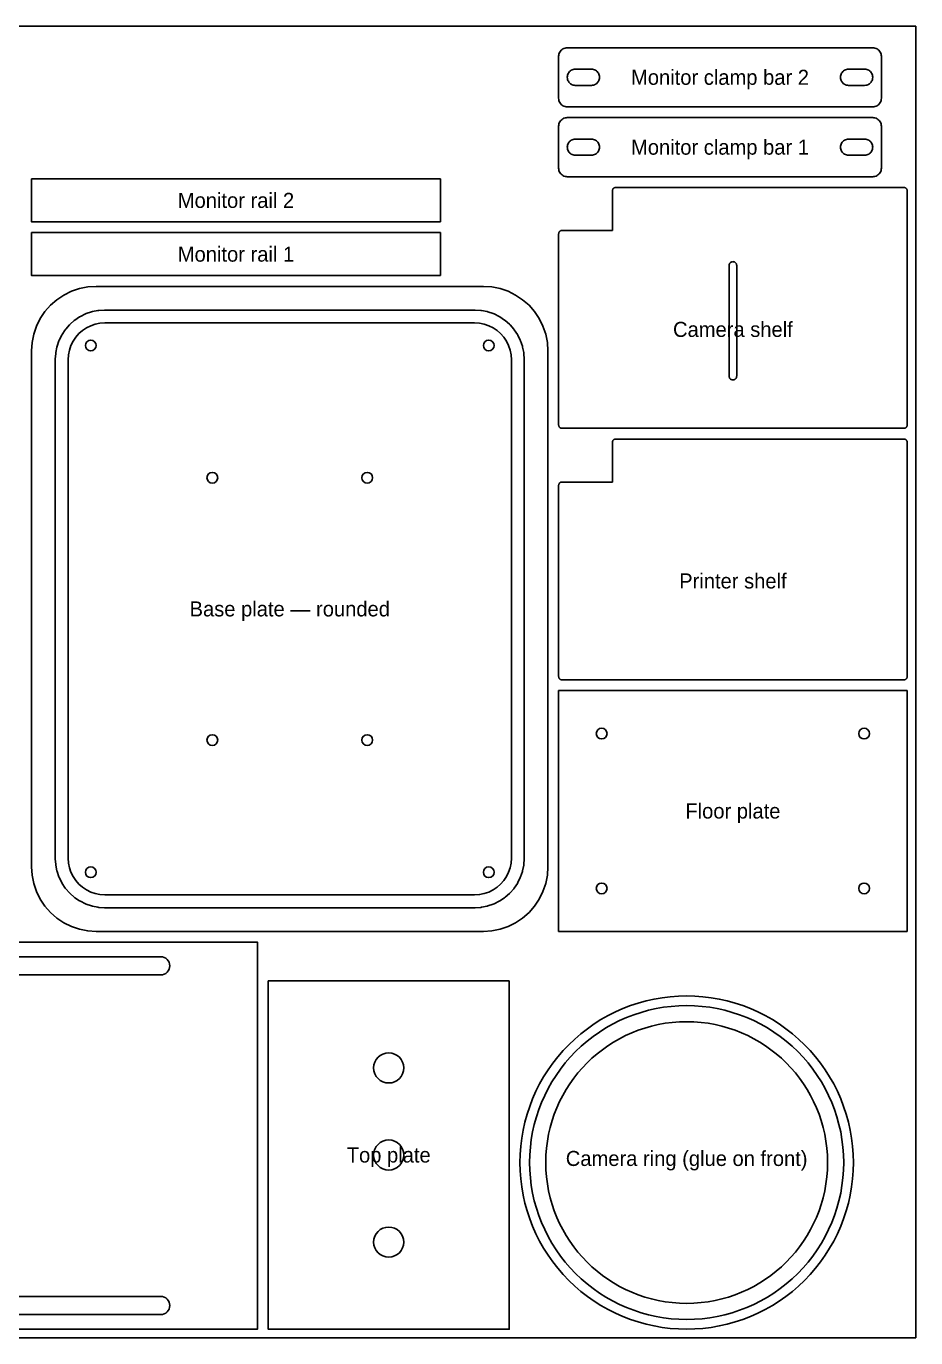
# Model space of a CAD drawing. Header units: millimetres. Extents: x 0 to 2440, y 0 to 1257.
# Drawn here: x 1613 to 2440, y 0 to 1220 of the extents above; entities that cross this region are included whole.
import ezdxf
from ezdxf.enums import TextEntityAlignment as Align

# ---------------------------------------------------------------- set-up
doc = ezdxf.new("R2010")
doc.units = ezdxf.units.MM
for name, color, linetype in [('CUT_INSIDE', 5, 'Continuous'), ('CUT_OUTSIDE', 1, 'Continuous'), ('DRILL_10', 4, 'Continuous'), ('ENGRAVE_V', 2, 'Continuous'), ('LABELS', 7, 'Continuous'), ('POCKET_8', 30, 'Continuous'), ('SHEET', 8, 'Continuous')]:
    doc.layers.add(name, color=color, linetype=linetype)

msp = doc.modelspace()

# ---------------------------------------------------------------- linework, layer by layer
at = {"layer": 'CUT_INSIDE'}
for points in [[(2138.5, 1180), (2139.479, 1179.936), (2140.441, 1179.744), (2141.37, 1179.429), (2142.25, 1178.995), (2143.066, 1178.45), (2143.803, 1177.803), (2144.45, 1177.066), (2144.995, 1176.25), (2145.429, 1175.37), (2145.744, 1174.441), (2145.936, 1173.479), (2146, 1172.5), (2145.936, 1171.521), (2145.744, 1170.559), (2145.429, 1169.63), (2144.995, 1168.75), (2144.45, 1167.934), (2143.803, 1167.197), (2143.066, 1166.55), (2142.25, 1166.005), (2141.37, 1165.571), (2140.441, 1165.256), (2139.479, 1165.064), (2138.5, 1165), (2123.5, 1165), (2122.521, 1165.064), (2121.559, 1165.256), (2120.63, 1165.571), (2119.75, 1166.005), (2118.934, 1166.55), (2118.197, 1167.197), (2117.55, 1167.934), (2117.005, 1168.75), (2116.571, 1169.63), (2116.256, 1170.559), (2116.064, 1171.521), (2116, 1172.5), (2116.064, 1173.479), (2116.256, 1174.441), (2116.571, 1175.37), (2117.005, 1176.25), (2117.55, 1177.066), (2118.197, 1177.803), (2118.934, 1178.45), (2119.75, 1178.995), (2120.63, 1179.429), (2121.559, 1179.744), (2122.521, 1179.936), (2123.5, 1180)], [(2392.5, 1180), (2393.479, 1179.936), (2394.441, 1179.744), (2395.37, 1179.429), (2396.25, 1178.995), (2397.066, 1178.45), (2397.803, 1177.803), (2398.45, 1177.066), (2398.995, 1176.25), (2399.429, 1175.37), (2399.744, 1174.441), (2399.936, 1173.479), (2400, 1172.5), (2399.936, 1171.521), (2399.744, 1170.559), (2399.429, 1169.63), (2398.995, 1168.75), (2398.45, 1167.934), (2397.803, 1167.197), (2397.066, 1166.55), (2396.25, 1166.005), (2395.37, 1165.571), (2394.441, 1165.256), (2393.479, 1165.064), (2392.5, 1165), (2377.5, 1165), (2376.521, 1165.064), (2375.559, 1165.256), (2374.63, 1165.571), (2373.75, 1166.005), (2372.934, 1166.55), (2372.197, 1167.197), (2371.55, 1167.934), (2371.005, 1168.75), (2370.571, 1169.63), (2370.256, 1170.559), (2370.064, 1171.521), (2370, 1172.5), (2370.064, 1173.479), (2370.256, 1174.441), (2370.571, 1175.37), (2371.005, 1176.25), (2371.55, 1177.066), (2372.197, 1177.803), (2372.934, 1178.45), (2373.75, 1178.995), (2374.63, 1179.429), (2375.559, 1179.744), (2376.521, 1179.936), (2377.5, 1180)], [(2138.5, 1115), (2139.479, 1114.936), (2140.441, 1114.744), (2141.37, 1114.429), (2142.25, 1113.995), (2143.066, 1113.45), (2143.803, 1112.803), (2144.45, 1112.066), (2144.995, 1111.25), (2145.429, 1110.37), (2145.744, 1109.441), (2145.936, 1108.479), (2146, 1107.5), (2145.936, 1106.521), (2145.744, 1105.559), (2145.429, 1104.63), (2144.995, 1103.75), (2144.45, 1102.934), (2143.803, 1102.197), (2143.066, 1101.55), (2142.25, 1101.005), (2141.37, 1100.571), (2140.441, 1100.256), (2139.479, 1100.064), (2138.5, 1100), (2123.5, 1100), (2122.521, 1100.064), (2121.559, 1100.256), (2120.63, 1100.571), (2119.75, 1101.005), (2118.934, 1101.55), (2118.197, 1102.197), (2117.55, 1102.934), (2117.005, 1103.75), (2116.571, 1104.63), (2116.256, 1105.559), (2116.064, 1106.521), (2116, 1107.5), (2116.064, 1108.479), (2116.256, 1109.441), (2116.571, 1110.37), (2117.005, 1111.25), (2117.55, 1112.066), (2118.197, 1112.803), (2118.934, 1113.45), (2119.75, 1113.995), (2120.63, 1114.429), (2121.559, 1114.744), (2122.521, 1114.936), (2123.5, 1115)], [(2392.5, 1115), (2393.479, 1114.936), (2394.441, 1114.744), (2395.37, 1114.429), (2396.25, 1113.995), (2397.066, 1113.45), (2397.803, 1112.803), (2398.45, 1112.066), (2398.995, 1111.25), (2399.429, 1110.37), (2399.744, 1109.441), (2399.936, 1108.479), (2400, 1107.5), (2399.936, 1106.521), (2399.744, 1105.559), (2399.429, 1104.63), (2398.995, 1103.75), (2398.45, 1102.934), (2397.803, 1102.197), (2397.066, 1101.55), (2396.25, 1101.005), (2395.37, 1100.571), (2394.441, 1100.256), (2393.479, 1100.064), (2392.5, 1100), (2377.5, 1100), (2376.521, 1100.064), (2375.559, 1100.256), (2374.63, 1100.571), (2373.75, 1101.005), (2372.934, 1101.55), (2372.197, 1102.197), (2371.55, 1102.934), (2371.005, 1103.75), (2370.571, 1104.63), (2370.256, 1105.559), (2370.064, 1106.521), (2370, 1107.5), (2370.064, 1108.479), (2370.256, 1109.441), (2370.571, 1110.37), (2371.005, 1111.25), (2371.55, 1112.066), (2372.197, 1112.803), (2372.934, 1113.45), (2373.75, 1113.995), (2374.63, 1114.429), (2375.559, 1114.744), (2376.521, 1114.936), (2377.5, 1115)], [(2266.5, 997.5), (2266.53, 997.957), (2266.619, 998.406), (2266.766, 998.839), (2266.969, 999.25), (2267.223, 999.631), (2267.525, 999.975), (2267.869, 1000.277), (2268.25, 1000.531), (2268.661, 1000.734), (2269.094, 1000.881), (2269.543, 1000.97), (2270, 1001), (2270.457, 1000.97), (2270.906, 1000.881), (2271.339, 1000.734), (2271.75, 1000.531), (2272.131, 1000.277), (2272.475, 999.975), (2272.777, 999.631), (2273.031, 999.25), (2273.234, 998.839), (2273.381, 998.406), (2273.47, 997.957), (2273.5, 997.5), (2273.5, 894.5), (2273.47, 894.043), (2273.381, 893.594), (2273.234, 893.161), (2273.031, 892.75), (2272.777, 892.369), (2272.475, 892.025), (2272.131, 891.723), (2271.75, 891.469), (2271.339, 891.266), (2270.906, 891.119), (2270.457, 891.03), (2270, 891), (2269.543, 891.03), (2269.094, 891.119), (2268.661, 891.266), (2268.25, 891.469), (2267.869, 891.723), (2267.525, 892.025), (2267.223, 892.369), (2266.969, 892.75), (2266.766, 893.161), (2266.619, 893.594), (2266.53, 894.043), (2266.5, 894.5)]]:
    msp.add_lwpolyline(points, close=True, dxfattribs=at)
for centre, radius in [((2227, 163), 131), ((1950, 251), 14), ((1950, 170), 14), ((1950, 89), 14)]:
    msp.add_circle(centre, radius, dxfattribs=at)
at = {"layer": 'CUT_OUTSIDE'}
for points in [[(2408, 1153), (2407.932, 1151.956), (2407.727, 1150.929), (2407.391, 1149.939), (2406.928, 1149), (2406.347, 1148.13), (2405.657, 1147.343), (2404.87, 1146.653), (2404, 1146.072), (2403.061, 1145.609), (2402.071, 1145.273), (2401.044, 1145.068), (2400, 1145), (2116, 1145), (2114.956, 1145.068), (2113.929, 1145.273), (2112.939, 1145.609), (2112, 1146.072), (2111.13, 1146.653), (2110.343, 1147.343), (2109.653, 1148.13), (2109.072, 1149), (2108.609, 1149.939), (2108.273, 1150.929), (2108.068, 1151.956), (2108, 1153), (2108, 1192), (2108.068, 1193.044), (2108.273, 1194.071), (2108.609, 1195.061), (2109.072, 1196), (2109.653, 1196.87), (2110.343, 1197.657), (2111.13, 1198.347), (2112, 1198.928), (2112.939, 1199.391), (2113.929, 1199.727), (2114.956, 1199.932), (2116, 1200), (2400, 1200), (2401.044, 1199.932), (2402.071, 1199.727), (2403.061, 1199.391), (2404, 1198.928), (2404.87, 1198.347), (2405.657, 1197.657), (2406.347, 1196.87), (2406.928, 1196), (2407.391, 1195.061), (2407.727, 1194.071), (2407.932, 1193.044), (2408, 1192)], [(2408, 1088), (2407.932, 1086.956), (2407.727, 1085.929), (2407.391, 1084.939), (2406.928, 1084), (2406.347, 1083.13), (2405.657, 1082.343), (2404.87, 1081.653), (2404, 1081.072), (2403.061, 1080.609), (2402.071, 1080.273), (2401.044, 1080.068), (2400, 1080), (2116, 1080), (2114.956, 1080.068), (2113.929, 1080.273), (2112.939, 1080.609), (2112, 1081.072), (2111.13, 1081.653), (2110.343, 1082.343), (2109.653, 1083.13), (2109.072, 1084), (2108.609, 1084.939), (2108.273, 1085.929), (2108.068, 1086.956), (2108, 1088), (2108, 1127), (2108.068, 1128.044), (2108.273, 1129.071), (2108.609, 1130.061), (2109.072, 1131), (2109.653, 1131.87), (2110.343, 1132.657), (2111.13, 1133.347), (2112, 1133.928), (2112.939, 1134.391), (2113.929, 1134.727), (2114.956, 1134.932), (2116, 1135), (2400, 1135), (2401.044, 1134.932), (2402.071, 1134.727), (2403.061, 1134.391), (2404, 1133.928), (2404.87, 1133.347), (2405.657, 1132.657), (2406.347, 1131.87), (2406.928, 1131), (2407.391, 1130.061), (2407.727, 1129.071), (2407.932, 1128.044), (2408, 1127)], [(1998, 1038), (1998, 1078), (1618, 1078), (1618, 1038)], [(2157.997, 1030.003), (2158, 1030.074), (2158, 1067), (2158.014, 1067.294), (2158.058, 1067.585), (2158.129, 1067.871), (2158.228, 1068.148), (2158.354, 1068.414), (2158.506, 1068.667), (2158.681, 1068.903), (2158.879, 1069.121), (2159.097, 1069.319), (2159.333, 1069.494), (2159.586, 1069.646), (2159.852, 1069.772), (2160.129, 1069.871), (2160.415, 1069.942), (2160.706, 1069.986), (2161, 1070), (2429, 1070), (2429.294, 1069.986), (2429.585, 1069.942), (2429.871, 1069.871), (2430.148, 1069.772), (2430.414, 1069.646), (2430.667, 1069.494), (2430.903, 1069.319), (2431.121, 1069.121), (2431.319, 1068.903), (2431.494, 1068.667), (2431.646, 1068.414), (2431.772, 1068.148), (2431.871, 1067.871), (2431.942, 1067.585), (2431.986, 1067.294), (2432, 1067), (2432, 849), (2431.986, 848.706), (2431.942, 848.415), (2431.871, 848.129), (2431.772, 847.852), (2431.646, 847.586), (2431.494, 847.333), (2431.319, 847.097), (2431.121, 846.879), (2430.903, 846.681), (2430.667, 846.506), (2430.414, 846.354), (2430.148, 846.228), (2429.871, 846.129), (2429.585, 846.058), (2429.294, 846.014), (2429, 846), (2111, 846), (2110.706, 846.014), (2110.415, 846.058), (2110.129, 846.129), (2109.852, 846.228), (2109.586, 846.354), (2109.333, 846.506), (2109.097, 846.681), (2108.879, 846.879), (2108.681, 847.097), (2108.506, 847.333), (2108.354, 847.586), (2108.228, 847.852), (2108.129, 848.129), (2108.058, 848.415), (2108.014, 848.706), (2108, 849), (2108, 1027), (2108.014, 1027.294), (2108.058, 1027.585), (2108.129, 1027.871), (2108.228, 1028.148), (2108.354, 1028.414), (2108.506, 1028.667), (2108.681, 1028.903), (2108.879, 1029.121), (2109.097, 1029.319), (2109.333, 1029.494), (2109.586, 1029.646), (2109.852, 1029.772), (2110.129, 1029.871), (2110.415, 1029.942), (2110.706, 1029.986), (2111, 1030), (2157.926, 1030)], [(1998, 988), (1998, 1028), (1618, 1028), (1618, 988)], [(2038, 978), (2045.832, 977.487), (2053.529, 975.956), (2060.961, 973.433), (2068, 969.962), (2074.526, 965.601), (2080.426, 960.426), (2085.601, 954.526), (2089.962, 948), (2093.433, 940.961), (2095.956, 933.529), (2097.487, 925.832), (2098, 918), (2098, 438), (2097.487, 430.168), (2095.956, 422.471), (2093.433, 415.039), (2089.962, 408), (2085.601, 401.474), (2080.426, 395.574), (2074.526, 390.399), (2068, 386.038), (2060.961, 382.567), (2053.529, 380.044), (2045.832, 378.513), (2038, 378), (1678, 378), (1670.168, 378.513), (1662.471, 380.044), (1655.039, 382.567), (1648, 386.038), (1641.474, 390.399), (1635.574, 395.574), (1630.399, 401.474), (1626.038, 408), (1622.567, 415.039), (1620.044, 422.471), (1618.513, 430.168), (1618, 438), (1618, 918), (1618.513, 925.832), (1620.044, 933.529), (1622.567, 940.961), (1626.038, 948), (1630.399, 954.526), (1635.574, 960.426), (1641.474, 965.601), (1648, 969.962), (1655.039, 973.433), (1662.471, 975.956), (1670.168, 977.487), (1678, 978)], [(2157.997, 796.003), (2158, 796.074), (2158, 833), (2158.014, 833.294), (2158.058, 833.585), (2158.129, 833.871), (2158.228, 834.148), (2158.354, 834.414), (2158.506, 834.667), (2158.681, 834.903), (2158.879, 835.121), (2159.097, 835.319), (2159.333, 835.494), (2159.586, 835.646), (2159.852, 835.772), (2160.129, 835.871), (2160.415, 835.942), (2160.706, 835.986), (2161, 836), (2429, 836), (2429.294, 835.986), (2429.585, 835.942), (2429.871, 835.871), (2430.148, 835.772), (2430.414, 835.646), (2430.667, 835.494), (2430.903, 835.319), (2431.121, 835.121), (2431.319, 834.903), (2431.494, 834.667), (2431.646, 834.414), (2431.772, 834.148), (2431.871, 833.871), (2431.942, 833.585), (2431.986, 833.294), (2432, 833), (2432, 615), (2431.986, 614.706), (2431.942, 614.415), (2431.871, 614.129), (2431.772, 613.852), (2431.646, 613.586), (2431.494, 613.333), (2431.319, 613.097), (2431.121, 612.879), (2430.903, 612.681), (2430.667, 612.506), (2430.414, 612.354), (2430.148, 612.228), (2429.871, 612.129), (2429.585, 612.058), (2429.294, 612.014), (2429, 612), (2111, 612), (2110.706, 612.014), (2110.415, 612.058), (2110.129, 612.129), (2109.852, 612.228), (2109.586, 612.354), (2109.333, 612.506), (2109.097, 612.681), (2108.879, 612.879), (2108.681, 613.097), (2108.506, 613.333), (2108.354, 613.586), (2108.228, 613.852), (2108.129, 614.129), (2108.058, 614.415), (2108.014, 614.706), (2108, 615), (2108, 793), (2108.014, 793.294), (2108.058, 793.585), (2108.129, 793.871), (2108.228, 794.148), (2108.354, 794.414), (2108.506, 794.667), (2108.681, 794.903), (2108.879, 795.121), (2109.097, 795.319), (2109.333, 795.494), (2109.586, 795.646), (2109.852, 795.772), (2110.129, 795.871), (2110.415, 795.942), (2110.706, 795.986), (2111, 796), (2157.926, 796)], [(2432, 378), (2432, 602), (2108, 602), (2108, 378)], [(2062, 332), (1838, 332), (1838, 8), (2062, 8)], [(2382, 163), (2381.813, 155.395), (2381.254, 147.807), (2380.322, 140.257), (2379.022, 132.761), (2377.355, 125.338), (2375.326, 118.006), (2372.939, 110.782), (2370.201, 103.684), (2367.118, 96.729), (2363.698, 89.934), (2359.948, 83.314), (2355.878, 76.887), (2351.497, 70.667), (2346.817, 64.669), (2341.847, 58.908), (2336.602, 53.398), (2331.092, 48.153), (2325.331, 43.183), (2319.333, 38.503), (2313.113, 34.122), (2306.686, 30.052), (2300.066, 26.302), (2293.271, 22.882), (2286.316, 19.799), (2279.218, 17.061), (2271.994, 14.674), (2264.662, 12.645), (2257.239, 10.978), (2249.743, 9.678), (2242.193, 8.746), (2234.605, 8.187), (2227, 8), (2219.395, 8.187), (2211.807, 8.746), (2204.257, 9.678), (2196.761, 10.978), (2189.338, 12.645), (2182.006, 14.674), (2174.782, 17.061), (2167.684, 19.799), (2160.729, 22.882), (2153.934, 26.302), (2147.314, 30.052), (2140.887, 34.122), (2134.667, 38.503), (2128.669, 43.183), (2122.908, 48.153), (2117.398, 53.398), (2112.153, 58.908), (2107.183, 64.669), (2102.503, 70.667), (2098.122, 76.887), (2094.052, 83.314), (2090.302, 89.934), (2086.882, 96.729), (2083.799, 103.684), (2081.061, 110.782), (2078.674, 118.006), (2076.645, 125.338), (2074.978, 132.761), (2073.678, 140.257), (2072.746, 147.807), (2072.187, 155.395), (2072, 163), (2072.187, 170.605), (2072.746, 178.193), (2073.678, 185.743), (2074.978, 193.239), (2076.645, 200.662), (2078.674, 207.994), (2081.061, 215.218), (2083.799, 222.316), (2086.882, 229.271), (2090.302, 236.066), (2094.052, 242.686), (2098.122, 249.113), (2102.503, 255.333), (2107.183, 261.331), (2112.153, 267.092), (2117.398, 272.602), (2122.908, 277.847), (2128.669, 282.817), (2134.667, 287.497), (2140.887, 291.878), (2147.314, 295.948), (2153.934, 299.698), (2160.729, 303.118), (2167.684, 306.201), (2174.782, 308.939), (2182.006, 311.326), (2189.338, 313.355), (2196.761, 315.022), (2204.257, 316.322), (2211.807, 317.254), (2219.395, 317.813), (2227, 318), (2234.605, 317.813), (2242.193, 317.254), (2249.743, 316.322), (2257.239, 315.022), (2264.662, 313.355), (2271.994, 311.326), (2279.218, 308.939), (2286.316, 306.201), (2293.271, 303.118), (2300.066, 299.698), (2306.686, 295.948), (2313.113, 291.878), (2319.333, 287.497), (2325.331, 282.817), (2331.092, 277.847), (2336.602, 272.602), (2341.847, 267.092), (2346.817, 261.331), (2351.497, 255.333), (2355.878, 249.113), (2359.948, 242.686), (2363.698, 236.066), (2367.118, 229.271), (2370.201, 222.316), (2372.939, 215.218), (2375.326, 207.994), (2377.355, 200.662), (2379.022, 193.239), (2380.322, 185.743), (2381.254, 178.193), (2381.813, 170.605)]]:
    msp.add_lwpolyline(points, close=True, dxfattribs=at)
msp.add_lwpolyline([(198, 368), (1828, 368), (1828, 8), (198, 8)], dxfattribs=at)
at = {"layer": 'DRILL_10'}
for centre in [(1673, 923), (2043, 923), (1786, 800), (1930, 800), (2148, 562), (2392, 562), (1786, 556), (1930, 556), (1673, 433), (2043, 433), (2148, 418), (2392, 418)]:
    msp.add_circle(centre, 5, dxfattribs=at)
at = {"layer": 'ENGRAVE_V'}
msp.add_lwpolyline([(2373, 163), (2372.824, 155.836), (2372.297, 148.689), (2371.42, 141.577), (2370.195, 134.517), (2368.625, 127.525), (2366.713, 120.618), (2364.465, 113.814), (2361.886, 107.128), (2358.982, 100.577), (2355.761, 94.176), (2352.228, 87.941), (2348.395, 81.887), (2344.268, 76.028), (2339.86, 70.379), (2335.179, 64.952), (2330.238, 59.762), (2325.048, 54.821), (2319.621, 50.14), (2313.972, 45.732), (2308.113, 41.605), (2302.059, 37.772), (2295.824, 34.239), (2289.423, 31.018), (2282.872, 28.114), (2276.186, 25.535), (2269.382, 23.287), (2262.475, 21.375), (2255.483, 19.805), (2248.423, 18.58), (2241.311, 17.703), (2234.164, 17.176), (2227, 17), (2219.836, 17.176), (2212.689, 17.703), (2205.577, 18.58), (2198.517, 19.805), (2191.525, 21.375), (2184.618, 23.287), (2177.814, 25.535), (2171.128, 28.114), (2164.577, 31.018), (2158.176, 34.239), (2151.941, 37.772), (2145.887, 41.605), (2140.028, 45.732), (2134.379, 50.14), (2128.952, 54.821), (2123.762, 59.762), (2118.821, 64.952), (2114.14, 70.379), (2109.732, 76.028), (2105.605, 81.887), (2101.772, 87.941), (2098.239, 94.176), (2095.018, 100.577), (2092.114, 107.128), (2089.535, 113.814), (2087.287, 120.618), (2085.375, 127.525), (2083.805, 134.517), (2082.58, 141.577), (2081.703, 148.689), (2081.176, 155.836), (2081, 163), (2081.176, 170.164), (2081.703, 177.311), (2082.58, 184.423), (2083.805, 191.483), (2085.375, 198.475), (2087.287, 205.382), (2089.535, 212.186), (2092.114, 218.872), (2095.018, 225.423), (2098.239, 231.824), (2101.772, 238.059), (2105.605, 244.113), (2109.732, 249.972), (2114.14, 255.621), (2118.821, 261.048), (2123.762, 266.238), (2128.952, 271.179), (2134.379, 275.86), (2140.028, 280.268), (2145.887, 284.395), (2151.941, 288.228), (2158.176, 291.761), (2164.577, 294.982), (2171.128, 297.886), (2177.814, 300.465), (2184.618, 302.713), (2191.525, 304.625), (2198.517, 306.195), (2205.577, 307.42), (2212.689, 308.297), (2219.836, 308.824), (2227, 309), (2234.164, 308.824), (2241.311, 308.297), (2248.423, 307.42), (2255.483, 306.195), (2262.475, 304.625), (2269.382, 302.713), (2276.186, 300.465), (2282.872, 297.886), (2289.423, 294.982), (2295.824, 291.761), (2302.059, 288.228), (2308.113, 284.395), (2313.972, 280.268), (2319.621, 275.86), (2325.048, 271.179), (2330.238, 266.238), (2335.179, 261.048), (2339.86, 255.621), (2344.268, 249.972), (2348.395, 244.113), (2352.228, 238.059), (2355.761, 231.824), (2358.982, 225.423), (2361.886, 218.872), (2364.465, 212.186), (2366.713, 205.382), (2368.625, 198.475), (2370.195, 191.483), (2371.42, 184.423), (2372.297, 177.311), (2372.824, 170.164), (2373, 163)], close=True, dxfattribs=at)
at = {"layer": 'POCKET_8'}
for points in [[(2030, 956), (2030.392, 955.987), (2035.613, 955.645), (2036.392, 955.543), (2041.523, 954.522), (2042.281, 954.319), (2047.236, 952.637), (2047.961, 952.336), (2052.654, 950.022), (2053.333, 949.63), (2057.684, 946.723), (2058.307, 946.245), (2062.24, 942.795), (2062.795, 942.24), (2066.245, 938.307), (2066.723, 937.684), (2069.63, 933.333), (2070.022, 932.654), (2072.336, 927.961), (2072.637, 927.236), (2074.319, 922.281), (2074.522, 921.523), (2075.543, 916.392), (2075.645, 915.613), (2075.987, 910.392), (2076, 910), (2076, 446), (2075.987, 445.608), (2075.645, 440.387), (2075.543, 439.608), (2074.522, 434.477), (2074.319, 433.719), (2072.637, 428.764), (2072.336, 428.039), (2070.022, 423.346), (2069.63, 422.667), (2066.723, 418.316), (2066.245, 417.693), (2062.795, 413.76), (2062.24, 413.205), (2058.307, 409.755), (2057.684, 409.277), (2053.333, 406.37), (2052.654, 405.978), (2047.961, 403.664), (2047.236, 403.363), (2042.281, 401.681), (2041.523, 401.478), (2036.392, 400.457), (2035.613, 400.355), (2030.392, 400.013), (2030, 400), (1686, 400), (1685.608, 400.013), (1680.387, 400.355), (1679.608, 400.457), (1674.477, 401.478), (1673.719, 401.681), (1668.764, 403.363), (1668.039, 403.664), (1663.346, 405.978), (1662.667, 406.37), (1658.316, 409.277), (1657.693, 409.755), (1653.76, 413.205), (1653.205, 413.76), (1649.755, 417.693), (1649.277, 418.316), (1646.37, 422.667), (1645.978, 423.346), (1643.664, 428.039), (1643.363, 428.764), (1641.681, 433.719), (1641.478, 434.477), (1640.457, 439.608), (1640.355, 440.387), (1640.013, 445.608), (1640, 446), (1640, 910), (1640.013, 910.392), (1640.355, 915.613), (1640.457, 916.392), (1641.478, 921.523), (1641.681, 922.281), (1643.363, 927.236), (1643.664, 927.961), (1645.978, 932.654), (1646.37, 933.333), (1649.277, 937.684), (1649.755, 938.307), (1653.205, 942.24), (1653.76, 942.795), (1657.693, 946.245), (1658.316, 946.723), (1662.667, 949.63), (1663.346, 950.022), (1668.039, 952.336), (1668.764, 952.637), (1673.719, 954.319), (1674.477, 954.522), (1679.608, 955.543), (1680.387, 955.645), (1685.608, 955.987), (1686, 956)], [(2029.804, 944), (1686.196, 944), (1681.564, 943.696), (1677.203, 942.829), (1672.994, 941.4), (1669.006, 939.434), (1665.31, 936.964), (1661.967, 934.033), (1659.036, 930.69), (1656.566, 926.994), (1654.6, 923.006), (1653.171, 918.797), (1652.304, 914.436), (1652, 909.804), (1652, 446.196), (1652.304, 441.564), (1653.171, 437.203), (1654.6, 432.994), (1656.566, 429.006), (1659.036, 425.31), (1661.967, 421.967), (1665.31, 419.036), (1669.006, 416.566), (1672.994, 414.6), (1677.203, 413.171), (1681.564, 412.304), (1686.196, 412), (2029.804, 412), (2034.436, 412.304), (2038.797, 413.171), (2043.006, 414.6), (2046.994, 416.566), (2050.69, 419.036), (2054.033, 421.967), (2056.964, 425.31), (2059.434, 429.006), (2061.4, 432.994), (2062.829, 437.203), (2063.696, 441.564), (2064, 446.196), (2064, 909.804), (2063.696, 914.436), (2062.829, 918.797), (2061.4, 923.006), (2059.434, 926.994), (2056.964, 930.69), (2054.033, 934.033), (2050.69, 936.964), (2046.994, 939.434), (2043.006, 941.4), (2038.797, 942.829), (2034.436, 943.696)]]:
    msp.add_lwpolyline(points, close=True, dxfattribs=at)
for points in [[(78, 354.5), (1738, 354.5), (1739.658, 354.337), (1741.253, 353.853), (1742.722, 353.067), (1744.01, 352.01), (1745.067, 350.722), (1745.853, 349.253), (1746.337, 347.658), (1746.5, 346), (1746.337, 344.342), (1745.853, 342.747), (1745.067, 341.278), (1744.01, 339.99), (1742.722, 338.933), (1741.253, 338.147), (1739.658, 337.663), (1738, 337.5), (78.278, 337.5)], [(78.278, 38.5), (1738, 38.5), (1739.658, 38.337), (1741.253, 37.853), (1742.722, 37.067), (1744.01, 36.01), (1745.067, 34.722), (1745.853, 33.253), (1746.337, 31.658), (1746.5, 30), (1746.337, 28.342), (1745.853, 26.747), (1745.067, 25.278), (1744.01, 23.99), (1742.722, 22.933), (1741.253, 22.147), (1739.658, 21.663), (1738, 21.5), (78, 21.5)]]:
    msp.add_lwpolyline(points, dxfattribs=at)
at = {"layer": 'SHEET'}
msp.add_lwpolyline([(0, 0), (2440, 0), (2440, 1220), (0, 1220)], close=True, dxfattribs=at)

# ---------------------------------------------------------------- texts
at = {"layer": 'LABELS'}
for s, p in [('Monitor clamp bar 2', (2258, 1172.5)), ('Monitor clamp bar 1', (2258, 1107.5)), ('Monitor rail 2', (1808, 1058)), ('Monitor rail 1', (1808, 1008)), ('Camera shelf', (2270, 938)), ('Printer shelf', (2270, 704)), ('Base plate — rounded', (1858, 678)), ('Floor plate', (2270, 490)), ('Top plate', (1950, 170)), ('Camera ring (glue on front)', (2227, 166.803))]:
    msp.add_text(s, height=14, dxfattribs=at).set_placement(p, align=Align.MIDDLE_CENTER)

doc.saveas('drawing.dxf')
